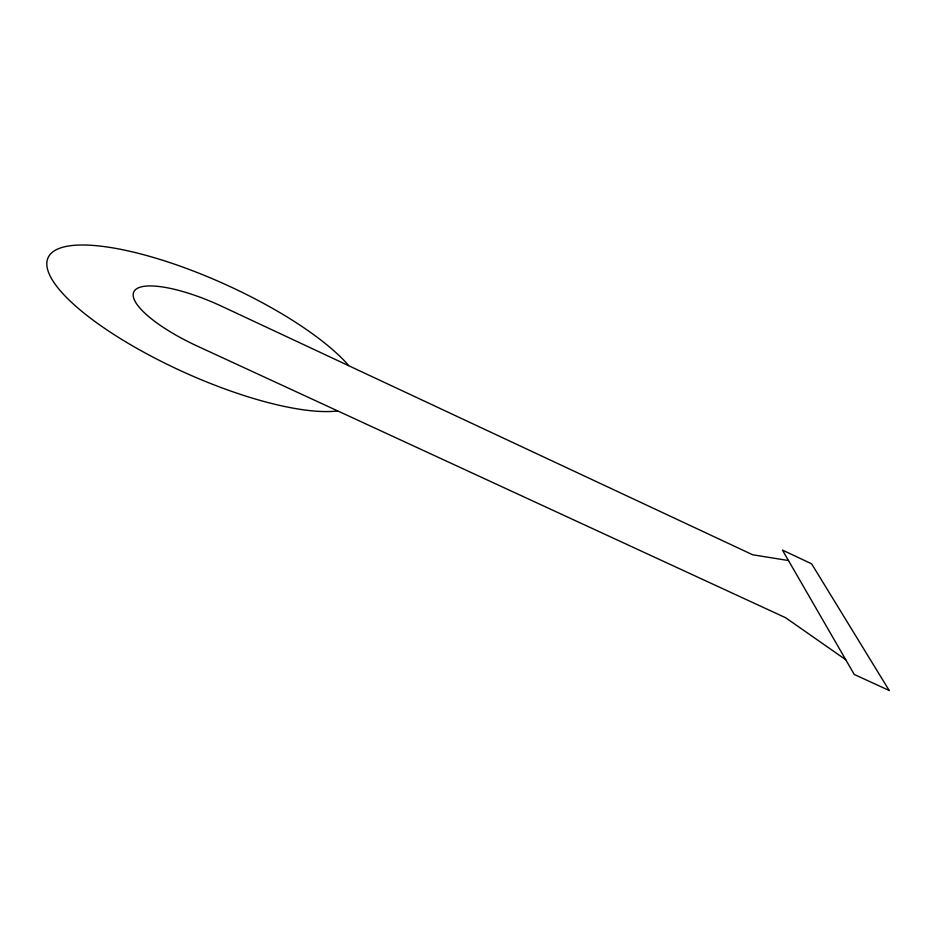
<?xml version="1.0" encoding="UTF-8"?>
<svg xmlns="http://www.w3.org/2000/svg" width="936" height="936" viewBox="0 0 936 936"><rect width="100%" height="100%" fill="white"/><g stroke="black" fill="none" stroke-linecap="round" stroke-linejoin="round"><path stroke-width="1.4" d="M337.463 410.799L336.387 411.103A171.721 48.52 24.3 0 1 95.285 321.762A171.721 48.52 24.3 0 1 112.542 247.841A171.721 48.52 24.3 0 1 347.385 364.034L348.473 365.602M788.486 560.535L752.719 554.791L222.054 306.435A82.368 23.178 24.3 0 0 134.199 291.178A82.368 23.178 24.3 0 0 196.993 345.946L785.62 617.725L845.758 659.74M889.2 690.487L854.264 674.47L782.449 550.087L811.606 563.8L889.2 690.487"/></g></svg>
